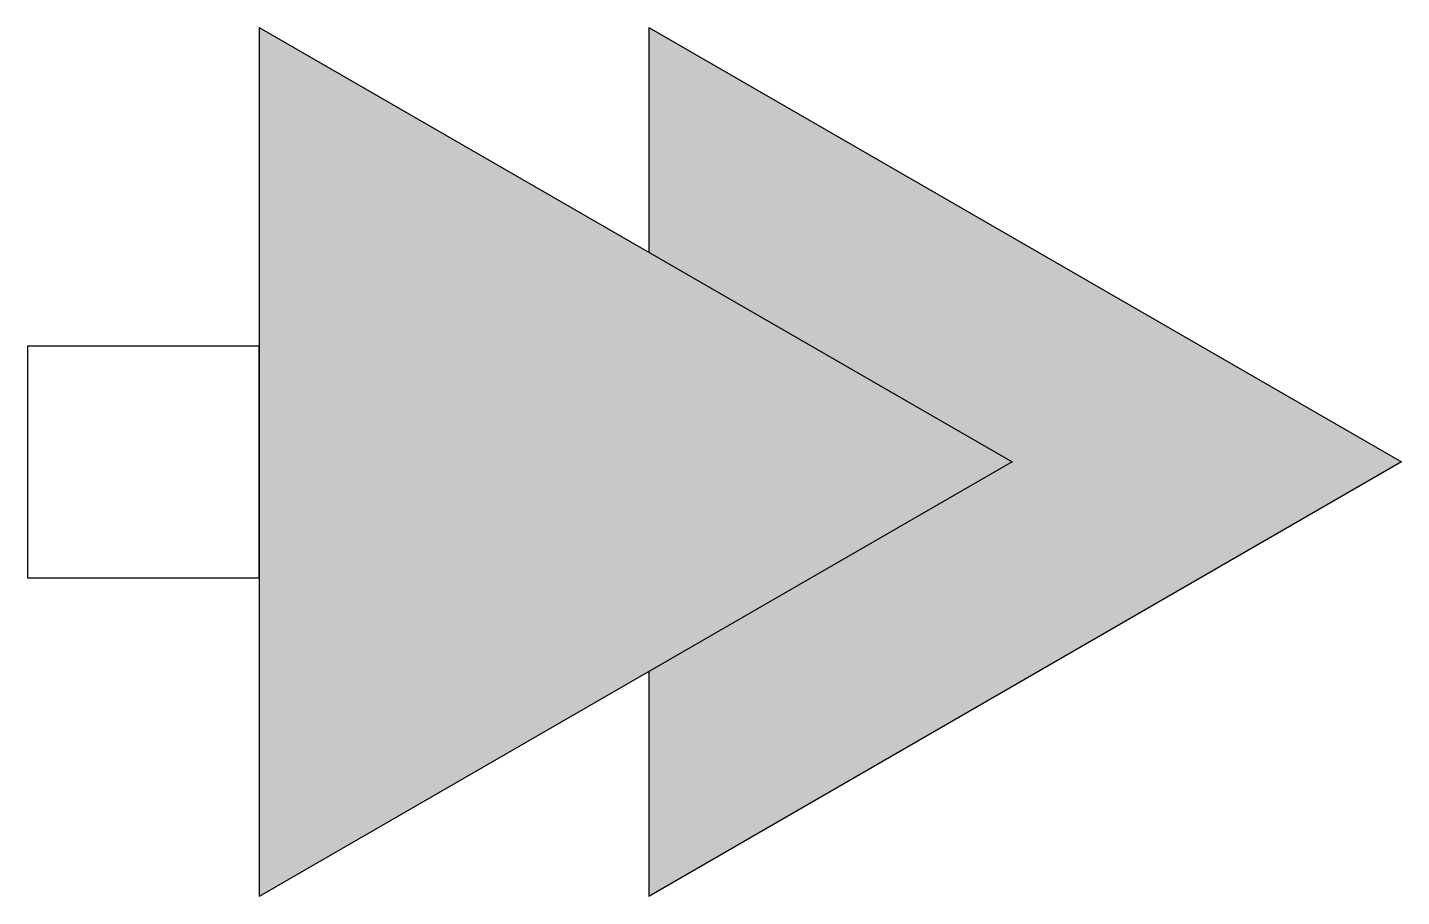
# Model space of a CAD drawing. Header units: millimetres. Extents: x -3091.42 to -3090.946, y 3747.103 to 3747.403.
import ezdxf

# ---------------------------------------------------------------- set-up
doc = ezdxf.new("R2010")
doc.units = ezdxf.units.MM
doc.header["$LTSCALE"] = 10
doc.layers.add('Ele_tomadas', color=2, linetype='Continuous')

msp = doc.modelspace()

# ---------------------------------------------------------------- hatches: boundary and pattern name
at = {"layer": 'Ele_tomadas'}
h = msp.add_hatch(color=1, dxfattribs=at)
h.paths.add_polyline_path([(-3091.08016, 3747.25308), (-3091.33997, 3747.40308), (-3091.33997, 3747.10308)])
h.paths.add_polyline_path([(-3090.94575, 3747.25308), (-3091.20556, 3747.40308), (-3091.20556, 3747.32548), (-3091.08016, 3747.25308), (-3091.20556, 3747.18068), (-3091.20556, 3747.10308)])

# ---------------------------------------------------------------- linework, layer by layer
at = {"layer": 'Ele_tomadas', "color": 3}
for p, q in [((-3091.33997, 3747.40308), (-3091.08016, 3747.25308)), ((-3091.33997, 3747.40308), (-3091.33997, 3747.10308)), ((-3091.20556, 3747.40308), (-3090.94575, 3747.25308)), ((-3091.20556, 3747.40308), (-3091.20556, 3747.32548)), ((-3091.08016, 3747.25308), (-3091.33997, 3747.10308)), ((-3090.94575, 3747.25308), (-3091.20556, 3747.10308)), ((-3091.20556, 3747.18068), (-3091.20556, 3747.10308))]:
    msp.add_line(p, q, dxfattribs=at)
msp.add_lwpolyline([(-3091.41997, 3747.21308), (-3091.33997, 3747.21308), (-3091.33997, 3747.29308), (-3091.41997, 3747.29308)], close=True, dxfattribs=at)

doc.saveas('drawing.dxf')
